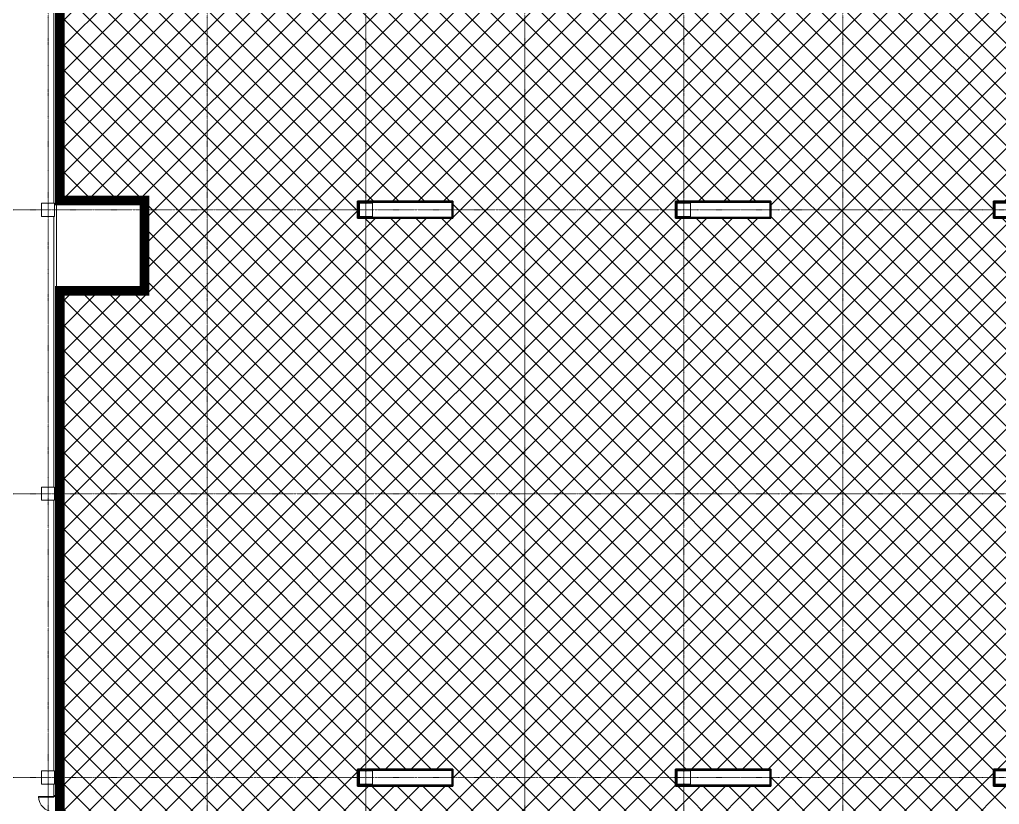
# Model space of a CAD drawing. Extents: x -32000 to 290600, y -106160 to 131250.
# Drawn here: x 16497 to 68270, y 28585 to 70047 of the extents above; entities that cross this region are included whole.
import ezdxf

# ---------------------------------------------------------------- set-up
doc = ezdxf.new("R2010")
doc.units = 0
doc.header["$LTSCALE"] = 5
for name, pattern in [('DASHDOT2', [0.5, 0.25, -0.125, 0, -0.125]), ('H12PL3$0$JJP_三點線', [0.9, 0.3, -0.15, 0, -0.15, 0, -0.15, 0, -0.15]), ('XFDP30-200K$0$HIDDEN2', [0.1875, 0.125, -0.0625])]:
    doc.linetypes.add(name, pattern=pattern)
for name, color, linetype in [('A-100T', 140, 'Continuous'), ('A-CLEANLINESS-Area', 6, 'DASHDOT2'), ('H12PL3$0$A-WALL-IN', 252, 'Continuous'), ('H12PL3$0$Door', 252, 'Continuous'), ('H12PL3$0$S-COL', 252, 'Continuous'), ('H12PL3$0$S-GRID', 252, 'Continuous'), ('XFDP30-200K$0$A-W-P1S (200K)', 2, 'Continuous')]:
    doc.layers.add(name, color=color, linetype=linetype)
doc.layers.add('XFDP30-200K$0$A-Area (200K)', color=7, linetype='Continuous', plot=False)

# ---------------------------------------------------------------- blocks, each defined once
blk = doc.blocks.new('XFDP30-200K')
at = {"layer": 'XFDP30-200K$0$A-Area (200K)'}
blk.add_lwpolyline([(174600, 89650), (43650, 89650), (43650, 85450), (18450, 85450), (18450, 60390), (23000, 60390), (23000, 55815), (18449, 55815), (18449, 350), (127550, 350), (127550, -2100), (150850, -2100), (150850, 350), (174600, 350)], close=True, dxfattribs=at)
at = {"layer": 'XFDP30-200K$0$A-W-P1S (200K)'}
for p, q in [((18575, 85400), (18575, 60440)), ((18625, 85350), (18625, 60490)), ((18575, 60440), (23050, 60440)), ((18625, 60490), (23100, 60490)), ((23050, 60440), (23050, 55765)), ((23100, 60490), (23100, 55715)), ((18575, 55765), (23050, 55765)), ((18575, 29050), (18575, 55765)), ((18625, 55715), (23100, 55715)), ((18625, 29050), (18625, 55715)), ((18450, 29050), (18625, 29050))]:
    blk.add_line(p, q, dxfattribs=at)
at = {"layer": 'XFDP30-200K$0$A-W-P1S (200K)', "linetype": 'XFDP30-200K$0$HIDDEN2'}
for p, q in [((18575, 29050), (18575, 28150)), ((18625, 29050), (18625, 28150))]:
    blk.add_line(p, q, dxfattribs=at)
at = {"layer": 'XFDP30-200K$0$A-W-P1S (200K)'}
for points in [[(34350, 60450), (39394, 60450), (39394, 59550), (34350, 59550)], [(34400, 60400), (39344, 60400), (39344, 59600), (34400, 59600)], [(51150, 60450), (56194, 60450), (56194, 59550), (51150, 59550)], [(51200, 60400), (56144, 60400), (56144, 59600), (51200, 59600)], [(67950, 60450), (72994, 60450), (72994, 59550), (67950, 59550)], [(68000, 60400), (72944, 60400), (72944, 59600), (68000, 59600)], [(34350, 30450), (39394, 30450), (39394, 29550), (34350, 29550)], [(34400, 30400), (39344, 30400), (39344, 29600), (34400, 29600)], [(51150, 30450), (56194, 30450), (56194, 29550), (51150, 29550)], [(51200, 30400), (56144, 30400), (56144, 29600), (51200, 29600)], [(67950, 30450), (72994, 30450), (72994, 29550), (67950, 29550)], [(68000, 30400), (72944, 30400), (72944, 29600), (68000, 29600)]]:
    blk.add_lwpolyline(points, close=True, dxfattribs=at)
blk = doc.blocks.new('H12PL3')
at = {"layer": 'H12PL3$0$A-WALL-IN', "lineweight": 0}
blk.add_line((18300, 29050), (18450, 29050), dxfattribs=at)
at = {"layer": 'H12PL3$0$A-WALL-IN', "lineweight": 0, "flags": 128}
for points in [[(18450, 29050), (18450, 85450)], [(18300, 74500), (18300, 60350)], [(18300, 59650), (18300, 45350)], [(18300, 44650), (18300, 30350)], [(18300, 29650), (18300, 29050)]]:
    blk.add_lwpolyline(points, dxfattribs=at)
at = {"layer": 'H12PL3$0$Door', "lineweight": 0}
for p, q in [((18300, 29000), (17500, 29000)), ((17500, 29000), (17500, 28970)), ((18300, 29000), (18300, 29050)), ((18300, 29050), (18450, 29050)), ((18300, 28970), (18300, 29000)), ((18450, 29000), (18300, 29000)), ((18450, 29050), (18450, 29000)), ((17500, 28970), (18300, 28970))]:
    blk.add_line(p, q, dxfattribs=at)
blk.add_arc((18300, 29000), 800, 180, 270, dxfattribs=at)
at = {"layer": 'H12PL3$0$S-COL', "lineweight": 0, "flags": 128}
for points in [[(17650, 59650), (18350, 59650), (18350, 60350), (17650, 60350)], [(34450, 59650), (35150, 59650), (35150, 60350), (34450, 60350)], [(51250, 59650), (51950, 59650), (51950, 60350), (51250, 60350)], [(68050, 59650), (68750, 59650), (68750, 60350), (68050, 60350)], [(17650, 44650), (18350, 44650), (18350, 45350), (17650, 45350)], [(17650, 29650), (18350, 29650), (18350, 30350), (17650, 30350)], [(34450, 29650), (35150, 29650), (35150, 30350), (34450, 30350)], [(51250, 29650), (51950, 29650), (51950, 30350), (51250, 30350)], [(68050, 29650), (68750, 29650), (68750, 30350), (68050, 30350)]]:
    blk.add_lwpolyline(points, close=True, dxfattribs=at)
at = {"layer": 'H12PL3$0$S-GRID', "linetype": 'H12PL3$0$JJP_三點線', "lineweight": 0}
for p, q in [((18000, 128250), (18000, -28000)), ((26400, 128250), (26400, -28000)), ((34800, 128250), (34800, -28000)), ((43200, 128250), (43200, -28000)), ((51600, 128250), (51600, -28000)), ((60000, 128250), (60000, -28000)), ((-29000, 60000), (289600, 60000)), ((-29000, 45000), (289600, 45000)), ((-29000, 30000), (289600, 30000))]:
    blk.add_line(p, q, dxfattribs=at)
blk.add_blockref('XFDP30-200K', (0, 0))

msp = doc.modelspace()

# ---------------------------------------------------------------- hatches: boundary and pattern name
at = {"layer": 'A-100T'}
h = msp.add_hatch(dxfattribs=at)
h.set_pattern_fill('ANSI37', color=256, scale=300, style=0)
h.paths.add_polyline_path([(175775, 86975), (43825, 86975), (43825, 85350), (18625, 85350), (18625, 60490), (23100, 60490), (23100, 55715), (18625, 55715), (18625, 3025), (167375, 3025), (167375, 11425), (175775, 11425)])
h.paths.add_polyline_path([(127650, 74550), (126750, 74550), (126750, 75450), (127650, 75450)], flags=16)
h.paths.add_polyline_path([(151650, 74550), (150750, 74550), (150750, 75450), (151650, 75450)], flags=16)
h.paths.add_polyline_path([(127650, 59550), (126750, 59550), (126750, 60450), (127650, 60450)], flags=16)
h.paths.add_polyline_path([(151650, 59550), (150750, 59550), (150750, 60450), (151650, 60450)], flags=16)
h.paths.add_polyline_path([(155010, 59550), (160054, 59550), (160054, 60450), (155010, 60450)], flags=16)
h.paths.add_polyline_path([(118350, 59550), (123394, 59550), (123394, 60450), (118350, 60450)], flags=16)
h.paths.add_polyline_path([(101550, 59550), (106594, 59550), (106594, 60450), (101550, 60450)], flags=16)
h.paths.add_polyline_path([(84750, 59550), (89794, 59550), (89794, 60450), (84750, 60450)], flags=16)
h.paths.add_polyline_path([(67950, 59550), (72994, 59550), (72994, 60450), (67950, 60450)], flags=16)
h.paths.add_polyline_path([(51150, 59550), (56194, 59550), (56194, 60450), (51150, 60450)], flags=16)
h.paths.add_polyline_path([(34350, 59550), (39394, 59550), (39394, 60450), (34350, 60450)], flags=16)
h.paths.add_polyline_path([(127650, 44550), (126750, 44550), (126750, 45450), (127650, 45450)], flags=16)
h.paths.add_polyline_path([(151650, 44550), (150750, 44550), (150750, 45450), (151650, 45450)], flags=16)
h.paths.add_polyline_path([(117875, 45075), (110175, 45075), (110175, 48535), (117875, 48535)], flags=16)
h.paths.add_polyline_path([(167075, 45075), (159375, 45075), (159375, 48535), (167075, 48535)], flags=16)
h.paths.add_polyline_path([(122610, 29550), (127654, 29550), (127654, 30450), (122610, 30450)], flags=16)
h.paths.add_polyline_path([(155010, 29550), (160054, 29550), (160054, 30450), (155010, 30450)], flags=16)
h.paths.add_polyline_path([(101550, 29550), (106594, 29550), (106594, 30450), (101550, 30450)], flags=16)
h.paths.add_polyline_path([(84750, 29550), (89794, 29550), (89794, 30450), (84750, 30450)], flags=16)
h.paths.add_polyline_path([(67950, 29550), (72994, 29550), (72994, 30450), (67950, 30450)], flags=16)
h.paths.add_polyline_path([(51150, 29550), (56194, 29550), (56194, 30450), (51150, 30450)], flags=16)
h.paths.add_polyline_path([(34350, 29550), (39394, 29550), (39394, 30450), (34350, 30450)], flags=16)
h.paths.add_polyline_path([(119250, 29550), (118350, 29550), (118350, 30450), (119250, 30450)], flags=16)
h.paths.add_polyline_path([(151650, 29550), (150750, 29550), (150750, 30450), (151650, 30450)], flags=16)
h.paths.add_polyline_path([(127650, 14550), (126750, 14550), (126750, 15450), (127650, 15450)], flags=16)
h.paths.add_polyline_path([(151650, 14550), (150750, 14550), (150750, 15450), (151650, 15450)], flags=16)

# ---------------------------------------------------------------- linework, layer by layer
for points in [[(175775, 86975), (43825, 86975), (43825, 85350), (18625, 85350), (18625, 60490), (23100, 60490), (23100, 55715), (18625, 55715), (18625, 3025), (167375, 3025), (167375, 11425), (175775, 11425)], [(34350, 59550), (39394, 59550), (39394, 60450), (34350, 60450)], [(51150, 59550), (56194, 59550), (56194, 60450), (51150, 60450)], [(67950, 59550), (72994, 59550), (72994, 60450), (67950, 60450)], [(34350, 29550), (39394, 29550), (39394, 30450), (34350, 30450)], [(51150, 29550), (56194, 29550), (56194, 30450), (51150, 30450)], [(67950, 29550), (72994, 29550), (72994, 30450), (67950, 30450)]]:
    msp.add_lwpolyline(points, close=True, dxfattribs=at)
at = {"layer": 'A-CLEANLINESS-Area', "const_width": 500}
msp.add_lwpolyline([(175775, 86975), (43825, 86975), (43825, 85350), (18625, 85350), (18625, 60490), (23100, 60490), (23100, 55715), (18625, 55715), (18625, 3025), (167375, 3025), (167375, 11425), (175775, 11425)], close=True, dxfattribs=at)

# ---------------------------------------------------------------- block references
msp.add_blockref('H12PL3', (0, 0))

doc.saveas('drawing.dxf')
